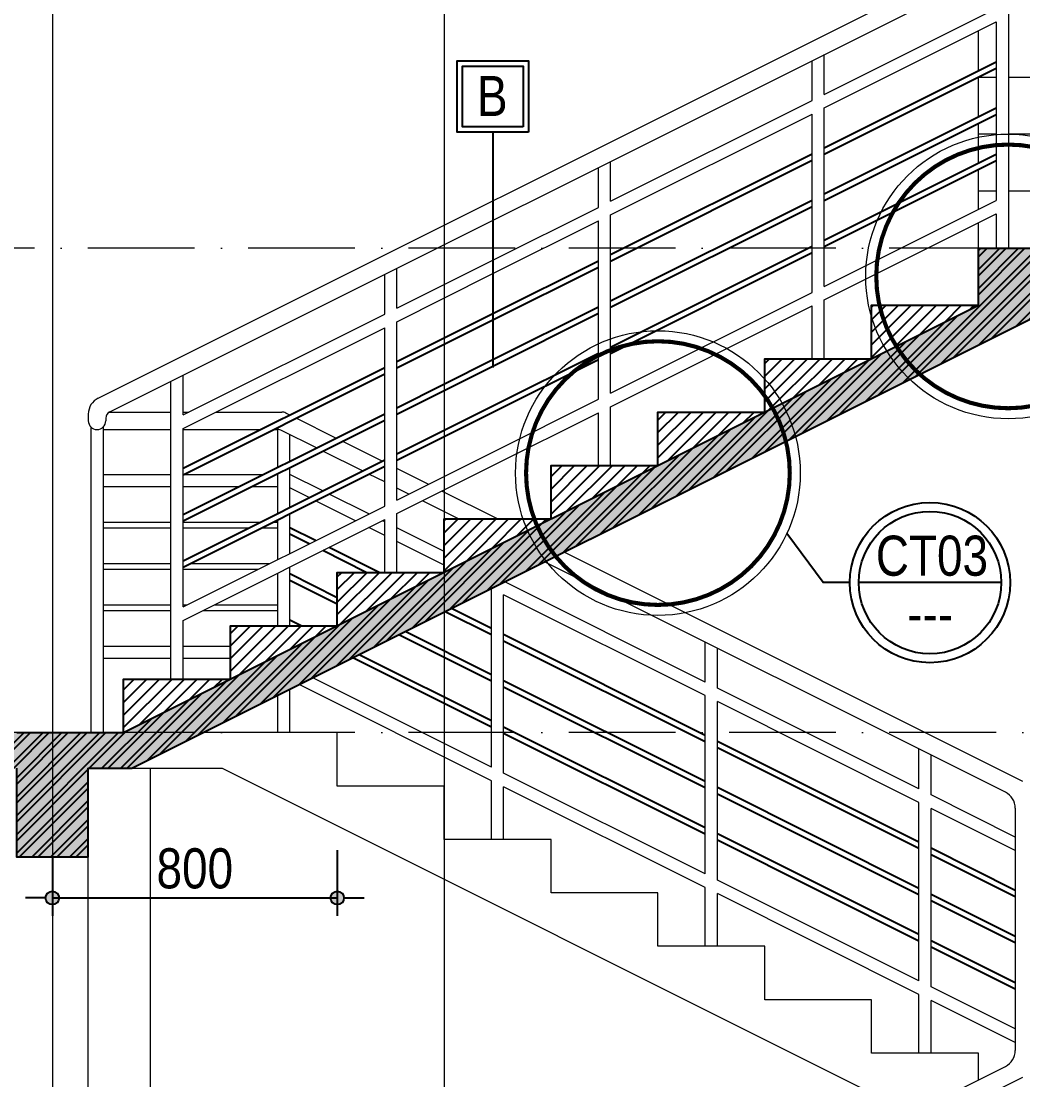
# Model space of a CAD drawing. Header units: millimetres. Extents: x 15144 to 68983, y 5333 to 52444.
# Drawn here: x 58362 to 63986, y 31700 to 37646 of the extents above; entities that cross this region are included whole.
import ezdxf
from ezdxf.enums import TextEntityAlignment as Align

# ---------------------------------------------------------------- set-up
doc = ezdxf.new("R2010")
doc.units = ezdxf.units.MM
doc.linetypes.add('ACAD_ISO10W100', pattern=[18, 12, -3, 0, -3])
for name, color, linetype in [('DIM', 1, 'Continuous'), ('HACTH', 8, 'Continuous'), ('HATCH', 8, 'Continuous'), ('TAGS', 60, 'Continuous'), ('TEXT', 7, 'Continuous'), ('TUONG', 131, 'Continuous')]:
    doc.layers.add(name, color=color, linetype=linetype)
for name, color, linetype, lineweight in [('HACHT', 8, 'Continuous', 5), ('NET-THAY', 2, 'Continuous', 13), ('TRUC', 24, 'Continuous', 0)]:
    doc.layers.add(name, color=color, linetype=linetype, lineweight=lineweight)
doc.styles.add('HEL-CONDENSE', font='')
doc.styles.add('HELVECONDENSE', font='')
doc.styles.add('VNI-HELVE-CONDENSEN', font='')
doc.styles.get('HEL-CONDENSE').set_extended_font_data('VNI-Helve-Condense')
doc.styles.get('HELVECONDENSE').set_extended_font_data('VNI-Helve-Condense')
doc.styles.get('VNI-HELVE-CONDENSEN').set_extended_font_data('VNI-Helve-Condense')
doc.dimstyles.new('D 50', dxfattribs={"dimtxt": 225, "dimasz": 1.5, "dimexe": 100, "dimexo": 0, "dimgap": 50, "dimtad": 1, "dimdec": 0, "dimlfac": 0.5, "dimzin": 13, "dimdsep": 46, "dimtxsty": 'HEL-CONDENSE', "dimblk": 'D50', "dimcen": 0, "dimclrd": 1, "dimclre": 1, "dimclrt": 7, "dimazin": 0, "dimtfac": 1, "dimtdec": 0, "dimtmove": 0, "dimatfit": 3, "dimldrblk": 'D50', "dimfxl": 1, "dimtolj": 1, "dimtzin": 13, "dimarcsym": 0})

# ---------------------------------------------------------------- blocks, each defined once
blk = doc.blocks.new('A$C5F494123')
at = {"layer": 'TAGS', "color": 254, "ltscale": 1000}
blk.add_line((400, 0), (-400, 0), dxfattribs=at)
at = {"layer": 'TAGS', "ltscale": 1000}
blk.add_circle((0, 0), 450, dxfattribs=at)
at = {"layer": 'TAGS', "color": 254, "ltscale": 1000}
blk.add_circle((0, 0), 400, dxfattribs=at)
at = {"layer": 'TAGS', "ltscale": 1000, "style": 'VNI-HELVE-CONDENSEN'}
blk.add_attdef('A', (-84, 67), '', height=225, dxfattribs=at)
blk.add_attdef('A', text='', height=225, dxfattribs=at).set_placement((1.1, -61.7), align=Align.TOP_CENTER)
blk = doc.blocks.new('D50')
at = {"layer": 'DIM'}
blk.add_hatch(color=256, dxfattribs=at).paths.add_polyline_path([(25, 0, 1), (-25, 0, 1)])
blk.add_line((25, 0), (100, 0), dxfattribs=at)
blk.add_circle((0, 0), 25, dxfattribs=at)
blk = doc.blocks.new('*D541')
at = {"layer": 'DEFPOINTS', "color": 0, "transparency": 16777216}
for p in [(58536.6, 32950.3), (60136.6, 32989.6), (60136.6, 32721.5)]:
    blk.add_point(p, dxfattribs=at)
at = {"layer": 'DIM', "color": 1, "lineweight": -2, "transparency": 16777216}
for p, q in [((58536.6, 32950.3), (58536.6, 32621.5)), ((60136.6, 32989.6), (60136.6, 32621.5)), ((58538.1, 32721.5), (60135.1, 32721.5))]:
    blk.add_line(p, q, dxfattribs=at)
at = {"layer": 'DIM', "color": 1, "lineweight": -2, "transparency": 16777216, "xscale": 1.5, "yscale": 1.5, "zscale": 1.5, "rotation": 180}
blk.add_blockref('D50', (58536.6, 32721.5), dxfattribs=at)
at = {"layer": 'DIM', "color": 1, "lineweight": -2, "transparency": 16777216, "xscale": 1.5, "yscale": 1.5, "zscale": 1.5}
blk.add_blockref('D50', (60136.6, 32721.5), dxfattribs=at)
at = {"layer": 'DIM', "color": 7, "transparency": 16777216, "insert": (59336.6, 32886.4), "char_height": 225, "attachment_point": 5, "style": 'HEL-CONDENSE'}
blk.add_mtext('\\A1;800', dxfattribs=at)
blk = doc.blocks.new('A$C48452AB6')
at = {"layer": 'TAGS'}
blk.add_lwpolyline([(-218.8, -167.6), (181.2, -167.6), (181.2, 232.4), (-218.8, 232.4)], close=True, dxfattribs=at)
at = {"layer": 'TAGS', "color": 8}
blk.add_lwpolyline([(-188.8, -137.6), (151.2, -137.6), (151.2, 202.4), (-188.8, 202.4)], close=True, dxfattribs=at)
at = {"layer": 'TAGS', "style": 'HELVECONDENSE'}
blk.add_attdef('DSFA', (-189, -76.2), '', height=225, dxfattribs=at)

msp = doc.modelspace()

# ---------------------------------------------------------------- hatches: boundary and pattern name
at = {"layer": 'HACTH'}
h = msp.add_hatch(dxfattribs=at)
h.set_pattern_fill('ANSI32', color=256, scale=200, style=0)
h.set_pattern_definition([(45, (-1076510.79, 188842.25), (-53.0330086, 53.0330086), []), (45, (-1076475.435, 188842.25), (-53.0330086, 53.0330086), [])])
h.paths.add_polyline_path([(58536.631, 33650.283), (58336.631, 33650.283), (57366.746, 33650.283), (57366.746, 33450.283), (58336.631, 33450.283), (58336.631, 32950.283), (58536.631, 32950.283)])
h.paths.add_polyline_path([(59383.845, 33650.283), (58536.631, 33650.283), (58536.631, 32950.283), (58736.631, 32950.283), (58736.631, 33450.283), (58983.845, 33450.283)])
h.paths.add_polyline_path([(66536.631, 35670.283), (66736.631, 35670.283), (66736.631, 36370.283), (66536.631, 36370.283)])
h.paths.add_polyline_path([(66336.631, 35670.283), (66536.631, 35670.283), (66536.631, 36370.283), (63736.631, 36370.283), (63736.631, 36050.283), (58936.631, 33650.283), (59383.845, 33650.283), (64423.845, 36170.283), (66336.631, 36170.283)])
h = msp.add_hatch(dxfattribs=at)
h.set_pattern_fill('AR-CONC', color=256, scale=20, style=0)
h.set_pattern_definition([(50, (-1076510.79, 188842.25), (143.452037, -12.550427), [15, -165]), (355, (-1076510.79, 188842.25), (-27.750267, 150.438427), [12, -132]), (100.4514, (-1076498.84, 188841.2), (115.701876, 137.887908), [12.748038, -140.228422]), (46.1842, (-1076510.79, 188882.25), (213.44821, -33.103803), [22.5, -247.5]), (96.6356, (-1076493, 188879.5), (186.93254, 194.823574), [19.122058, -210.3426]), (351.1842, (-1076510.8, 188882.25), (186.93239, 194.82372), [18, -198]), (21, (-1076490.79, 188872.25), (119.38141, -80.523778), [15, -165]), (326, (-1076490.79, 188872.25), (48.663066, 145.030009), [12, -132]), (71.4514, (-1076480.84, 188865.54), (168.044526, 64.5061), [12.748038, -140.228422]), (37.5, (-1076510.79, 188842.25), (2.431971, 66.5787708), [0, -130.4, 0, -134, 0, -132.5]), (7.5, (-1076510.79, 188842.25), (52.6139075, 78.8823424), [0, -76.4, 0, -127.4, 0, -50.5]), (327.5, (-1076555.39, 188842.25), (106.7644872, -4.5109743), [0, -50, 0, -156, 0, -207]), (317.5, (-1076575.39, 188842.25), (116.637234, 20.0209965), [0, -65, 0, -103.6, 0, -147])])
h.paths.add_polyline_path([(58536.631, 33650.283), (58336.631, 33650.283), (57366.746, 33650.283), (57366.746, 33450.283), (58336.631, 33450.283), (58336.631, 32950.283), (58536.631, 32950.283)])
h.paths.add_polyline_path([(59383.845, 33650.283), (58536.631, 33650.283), (58536.631, 32950.283), (58736.631, 32950.283), (58736.631, 33450.283), (58983.845, 33450.283)])
h.paths.add_polyline_path([(66336.631, 35670.283), (66536.631, 35670.283), (66536.631, 36370.283), (63736.631, 36370.283), (63736.631, 36050.283), (58936.631, 33650.283), (59383.845, 33650.283), (64423.845, 36170.283), (66336.631, 36170.283)])
h.paths.add_polyline_path([(66536.631, 35670.283), (66736.631, 35670.283), (66736.631, 36370.283), (66536.631, 36370.283)])
h = msp.add_hatch(dxfattribs=at)
h.set_pattern_fill('ANSI31', color=256, scale=400, style=0)
h.set_pattern_definition([(45, (-1076510.79, 188842.25), (-35.355339, 35.355339), [])])
h.paths.add_polyline_path([(59536.631, 33950.283), (58936.631, 33950.283), (58936.631, 33650.283)])
h.paths.add_polyline_path([(60136.631, 34250.283), (59536.631, 34250.283), (59536.631, 33950.283)])
h.paths.add_polyline_path([(60736.631, 34550.283), (60136.631, 34550.283), (60136.631, 34250.283)])
h.paths.add_polyline_path([(61336.631, 34850.283), (60736.631, 34850.283), (60736.631, 34550.283)])
h.paths.add_polyline_path([(61936.631, 35150.283), (61336.631, 35150.283), (61336.631, 34850.283)])
h.paths.add_polyline_path([(62536.631, 35450.283), (61936.631, 35450.283), (61936.631, 35150.283)])
h.paths.add_polyline_path([(63136.631, 35750.283), (62536.631, 35750.283), (62536.631, 35450.283)])
h.paths.add_polyline_path([(63736.631, 36050.283), (63136.631, 36050.283), (63136.631, 35750.283)])

# ---------------------------------------------------------------- linework, layer by layer
at = {"layer": 'HACHT'}
for p, q in [((58822.791, 35100.109), (59202.631, 35100.109)), ((59270.631, 35100.109), (59720.665, 35100.109)), ((59792.22, 35100.109), (59802.631, 35100.109)), ((58822.791, 35032.109), (59202.631, 35032.109)), ((59270.631, 35032.109), (59584.665, 35032.109)), ((59656.22, 35032.109), (59802.631, 35032.109)), ((58822.791, 34832.109), (59202.631, 34832.109)), ((58822.791, 34800.688), (59202.631, 34800.688)), ((59270.631, 34832.109), (59703.433, 34832.109)), ((59270.631, 34800.688), (59640.591, 34800.688)), ((59712.145, 34800.688), (59802.631, 34800.688)), ((59774.987, 34832.109), (59802.631, 34832.109)), ((58822.791, 34600.109), (59202.631, 34600.109)), ((58822.791, 34568.109), (59202.631, 34568.109)), ((59270.631, 34568.109), (59694.201, 34568.109)), ((59310.987, 34600.109), (59758.201, 34600.109)), ((58822.791, 34367.53), (59202.631, 34367.53)), ((59270.631, 34367.53), (59293.043, 34367.53)), ((59445.096, 34367.53), (59802.631, 34367.53)), ((58822.791, 34335.53), (59202.631, 34335.53)), ((59381.096, 34335.53), (59802.631, 34335.53)), ((58822.791, 34135.53), (59202.631, 34135.53)), ((59270.631, 34135.53), (59536.631, 34135.53)), ((58822.791, 34067.53), (59202.631, 34067.53)), ((59270.631, 34067.53), (59536.631, 34067.53))]:
    msp.add_line(p, q, dxfattribs=at)
at = {"layer": 'HACTH'}
for points in [[(62870.631, 36934.476), (63836.631, 37417.476)], [(62870.631, 36898.699), (63836.631, 37381.699)], [(62870.631, 36675.092), (63836.631, 37158.092)], [(62870.631, 36639.315), (63836.631, 37122.315)], [(61670.631, 36334.476), (62802.631, 36900.476)], [(61670.631, 36298.699), (62802.631, 36864.699)], [(62870.631, 36415.708), (63836.631, 36898.708)], [(62870.631, 36379.931), (63836.631, 36862.931)], [(61670.631, 36075.092), (62802.631, 36641.092)], [(61670.631, 36039.315), (62802.631, 36605.315)], [(61670.631, 35815.708), (62802.631, 36381.708)], [(61670.631, 35779.931), (62802.631, 36345.931)], [(61002.631, 36000.476), (61602.631, 36300.476)], [(61002.631, 35964.699), (61602.631, 36264.699)], [(61002.631, 35741.092), (61602.631, 36041.092)], [(60470.631, 35734.476), (61002.631, 36000.476)], [(61002.631, 35705.315), (61602.631, 36005.315)], [(60470.631, 35698.699), (61002.631, 35964.699)], [(60470.631, 35475.092), (61002.631, 35741.092)], [(61002.631, 35481.708), (61602.631, 35781.708)], [(61002.631, 35445.931), (61602.631, 35745.931)], [(59270.631, 35134.476), (60402.631, 35700.476)], [(60470.631, 35439.315), (61002.631, 35705.315)], [(59270.631, 35098.699), (60402.631, 35664.699)], [(59270.631, 34875.092), (60402.631, 35441.092)], [(60470.631, 35215.708), (61002.631, 35481.708)], [(60470.631, 35179.931), (61002.631, 35445.931)], [(59270.631, 34839.315), (60402.631, 35405.315)], [(59270.631, 34615.708), (60402.631, 35181.708)], [(59270.631, 34579.931), (60402.631, 35145.931)], [(60014.783, 34728.4), (59870.631, 34800.476)], [(59979.006, 34710.512), (59870.631, 34764.699)], [(60299.463, 34550.283), (60055.032, 34672.498)], [(60371.017, 34550.283), (60090.809, 34690.387)], [(60136.631, 34408.092), (59870.631, 34541.092)], [(60136.631, 34372.315), (59870.631, 34505.315)], [(61002.631, 34198.699), (60741.654, 34329.188)], [(61002.631, 34234.476), (60777.431, 34347.076)], [(59933.481, 34250.283), (59870.631, 34281.708)], [(61002.631, 33939.315), (60482.27, 34199.496)], [(61002.631, 33975.092), (60518.047, 34217.384)], [(62202.631, 33634.476), (61070.631, 34200.476)], [(62202.631, 33598.699), (61070.631, 34164.699)], [(61002.631, 33679.931), (60222.886, 34069.804)], [(61002.631, 33715.708), (60258.663, 34087.692)], [(62202.631, 33375.092), (61070.631, 33941.092)], [(62202.631, 33339.315), (61070.631, 33905.315)], [(62202.631, 33115.708), (61070.631, 33681.708)], [(62202.631, 33079.931), (61070.631, 33645.931)], [(63402.631, 33034.476), (62270.631, 33600.476)], [(63402.631, 32998.699), (62270.631, 33564.699)], [(63402.631, 32775.092), (62270.631, 33341.092)], [(63402.631, 32739.315), (62270.631, 33305.315)], [(63402.631, 32515.708), (62270.631, 33081.708)], [(63402.631, 32479.931), (62270.631, 33045.931)], [(63942.922, 32764.331), (63470.631, 33000.476)], [(63942.922, 32728.554), (63470.631, 32964.699)], [(63942.922, 32504.947), (63470.631, 32741.092)], [(63942.922, 32469.17), (63470.631, 32705.315)], [(63942.922, 32245.563), (63470.631, 32481.708)], [(63942.922, 32209.786), (63470.631, 32445.931)]]:
    msp.add_lwpolyline(points, dxfattribs=at)
at = {"layer": 'HATCH', "const_width": 23.1}
for points in [[(64643.522, 36212.245, 1), (63162.725, 36212.245, 1)], [(62677.234, 35107.686, 1), (61196.437, 35107.686, 1)]]:
    msp.add_lwpolyline(points, format="xyb", close=True, dxfattribs=at)
at = {"layer": 'NET-THAY'}
for p, q in [((58793.91, 35528.922), (63799.52, 38031.727)), ((63904.631, 37991.341), (63904.631, 36370.283)), ((58858.743, 35451.772), (63864.353, 37954.577)), ((63836.631, 37641.083), (63836.631, 36639.324)), ((63736.631, 37367.476), (63736.631, 37591.083)), ((62870.631, 37234.109), (62870.631, 37457.716)), ((62802.631, 37200.109), (62802.631, 37423.716)), ((63736.631, 37108.092), (63736.631, 37331.699)), ((63836.631, 37330.283), (63736.631, 37330.283)), ((66336.631, 37330.283), (63904.631, 37330.283)), ((62802.631, 36122.324), (62802.631, 37124.083)), ((62870.631, 36156.324), (62870.631, 37158.083)), ((63736.631, 36848.708), (63736.631, 37072.315)), ((63836.631, 37010.283), (63736.631, 37010.283)), ((66336.631, 37010.283), (63904.631, 37010.283)), ((61602.631, 36600.109), (61602.631, 36823.716)), ((61670.631, 36634.109), (61670.631, 36857.716)), ((63736.631, 36589.324), (63736.631, 36812.931)), ((63836.631, 36690.283), (63736.631, 36690.283)), ((66336.631, 36690.283), (63904.631, 36690.283)), ((61602.631, 35522.324), (61602.631, 36524.083)), ((61670.631, 35556.324), (61670.631, 36558.083)), ((63736.631, 36370.283), (63736.631, 36513.298)), ((63836.631, 36563.298), (63836.631, 36370.283)), ((60402.631, 36000.109), (60402.631, 36223.716)), ((60470.631, 36034.109), (60470.631, 36257.716)), ((62802.631, 35750.283), (62802.631, 36046.298)), ((62870.631, 35750.283), (62870.631, 36080.298)), ((60402.631, 34922.324), (60402.631, 35924.083)), ((60470.631, 34956.324), (60470.631, 35958.083)), ((59202.631, 33950.283), (59202.631, 35623.716)), ((59270.631, 35434.109), (59270.631, 35657.716)), ((58738.631, 35439.48), (58738.631, 35401.283)), ((58856.033, 35450.283), (59202.631, 35450.283)), ((59270.631, 35450.283), (59302.98, 35450.283)), ((59455.032, 35450.283), (59824.828, 35450.283)), ((59869.439, 35433.88), (59847.189, 35445.005)), ((61602.631, 35150.283), (61602.631, 35446.298)), ((61670.631, 35150.283), (61670.631, 35480.298)), ((58836.631, 35415.994), (58836.631, 35401.283)), ((60128.823, 35304.188), (59905.216, 35415.991)), ((58753.631, 35365.999), (58753.631, 33650.283)), ((58821.631, 35365.999), (58821.631, 33650.283)), ((58821.631, 35352.283), (59202.631, 35352.283)), ((59270.631, 34356.324), (59270.631, 35358.083)), ((59270.631, 35352.283), (59706.246, 35352.283)), ((59777.8, 35352.283), (59801.693, 35352.283)), ((59802.631, 35141.092), (59802.631, 35352.274)), ((60019.255, 35249.404), (59824.054, 35347.005)), ((59870.631, 35175.092), (59870.631, 35323.716)), ((60388.206, 35174.496), (60164.6, 35286.299)), ((60278.639, 35119.712), (60055.032, 35231.515)), ((59870.631, 34915.708), (59870.631, 35139.315)), ((59802.631, 34881.708), (59802.631, 35105.315)), ((60402.631, 35057.716), (60314.416, 35101.823)), ((60647.59, 35044.804), (60470.631, 35133.283)), ((60538.023, 34990.02), (60470.631, 35023.716)), ((61036.631, 34850.283), (60723.617, 35006.791)), ((60817.497, 34850.283), (60614.049, 34952.007)), ((59802.631, 34622.324), (59802.631, 34845.931)), ((59870.631, 34656.324), (59870.631, 34879.931)), ((60402.631, 34550.283), (60402.631, 34846.298)), ((60470.631, 34550.283), (60470.631, 34880.298)), ((63985.643, 33375.777), (61410.238, 34663.48)), ((63887.643, 33315.21), (61300.671, 34608.696)), ((59802.631, 34250.283), (59802.631, 34546.298)), ((59870.631, 34250.283), (59870.631, 34580.298)), ((61002.631, 33456.324), (61002.631, 34459.676)), ((61070.631, 33422.324), (61070.631, 34424.083)), ((59270.631, 33950.283), (59270.631, 34280.298)), ((62202.631, 33934.109), (62202.631, 34157.716)), ((62270.631, 33900.109), (62270.631, 34123.716)), ((59870.631, 33650.283), (59870.631, 33893.676)), ((59802.631, 33650.283), (59802.631, 33859.676)), ((62202.631, 32856.324), (62202.631, 33858.083)), ((62270.631, 32822.324), (62270.631, 33824.083)), ((63402.631, 33334.109), (63402.631, 33557.716)), ((63470.631, 33300.109), (63470.631, 33523.716)), ((58736.631, 33450.283), (58736.631, 28250.283)), ((58736.631, 33450.283), (59489.418, 33450.283)), ((59086.631, 33450.283), (59086.631, 29450.283)), ((59489.418, 33450.283), (63363.025, 31513.48)), ((61002.631, 33050.283), (61002.631, 33380.298)), ((61070.631, 33050.283), (61070.631, 33346.298)), ((63402.631, 32256.324), (63402.631, 33258.083)), ((63470.631, 32222.324), (63470.631, 33224.083)), ((63942.922, 33225.767), (63942.922, 31865.232)), ((58736.631, 32950.283), (58736.631, 27342.549)), ((62202.631, 32450.283), (62202.631, 32780.298)), ((62270.631, 32450.283), (62270.631, 32746.298)), ((63402.631, 31850.283), (63402.631, 32180.298)), ((63470.631, 31850.283), (63470.631, 32146.298)), ((63736.631, 31700.283), (63736.631, 31850.283)), ((61196.396, 30430.165), (63887.643, 31775.789)), ((61196.396, 30320.598), (63985.643, 31715.222))]:
    msp.add_line(p, q, dxfattribs=at)
for points in [[(62870.631, 37234.109), (63836.631, 37717.109)], [(62870.631, 37158.083), (63836.631, 37641.083)], [(61670.631, 36634.109), (62802.631, 37200.109)], [(61670.631, 36558.083), (62802.631, 37124.083)], [(62870.631, 36156.324), (63836.631, 36639.324)], [(61002.631, 36300.109), (61602.631, 36600.109)], [(61002.631, 36224.083), (61602.631, 36524.083)], [(62870.631, 36080.298), (63836.631, 36563.298)], [(60470.631, 36034.109), (61002.631, 36300.109)], [(60470.631, 35958.083), (61002.631, 36224.083)], [(61670.631, 35556.324), (62802.631, 36122.324)], [(61670.631, 35480.298), (62802.631, 36046.298)], [(59270.631, 35434.109), (60402.631, 36000.109)], [(59270.631, 35358.083), (60402.631, 35924.083)], [(61002.631, 35222.324), (61602.631, 35522.324)], [(61002.631, 35146.298), (61602.631, 35446.298)], [(60470.631, 34956.324), (61002.631, 35222.324)], [(60470.631, 34880.298), (61002.631, 35146.298)], [(60055.032, 35007.909), (59870.631, 35100.109)], [(59979.006, 34969.895), (59870.631, 35024.083)], [(60314.416, 34878.217), (60090.809, 34990.02)], [(60314.416, 34878.217), (60090.809, 34990.02)], [(59270.631, 34356.324), (60402.631, 34922.324)], [(60238.39, 34840.204), (60014.783, 34952.007)], [(59270.631, 34280.298), (60402.631, 34846.298)], [(60402.631, 34834.109), (60390.442, 34840.204)], [(60402.631, 34758.083), (60314.416, 34802.19)], [(60736.631, 34667.109), (60470.631, 34800.109)], [(60736.631, 34591.083), (60470.631, 34724.083)], [(62202.631, 33934.109), (61077.064, 34496.893)], [(61002.631, 34458.083), (61001.038, 34458.88)], [(62202.631, 33858.083), (61070.631, 34424.083)], [(61002.631, 33456.324), (59999.279, 33958)], [(61002.631, 33380.298), (59923.253, 33919.987)], [(63402.631, 33334.109), (62270.631, 33900.109)], [(63402.631, 33258.083), (62270.631, 33824.083)], [(63736.631, 31700.283), (63736.631, 31850.283), (63136.631, 31850.283), (63136.631, 32150.283), (62536.631, 32150.283), (62536.631, 32450.283), (61936.631, 32450.283), (61936.631, 32750.283), (61336.631, 32750.283), (61336.631, 33050.283), (60736.631, 33050.283), (60736.631, 33350.283), (60136.631, 33350.283), (60136.631, 33650.283), (59383.845, 33650.283)], [(62202.631, 32856.324), (61070.631, 33422.324)], [(62202.631, 32780.298), (61070.631, 33346.298)], [(63942.922, 33063.964), (63470.631, 33300.109)], [(63942.922, 32987.938), (63470.631, 33224.083)], [(63402.631, 32256.324), (62270.631, 32822.324)], [(63402.631, 32180.298), (62270.631, 32746.298)], [(63942.922, 31986.179), (63470.631, 32222.324)], [(63942.922, 31910.153), (63470.631, 32146.298)]]:
    msp.add_lwpolyline(points, dxfattribs=at)
for centre in [(63903.123, 36212.245), (61936.835, 35107.686)]:
    msp.add_circle(centre, 799.412, dxfattribs=at)
for centre, radius, start, end in [((58838.631, 35439.48), 100, 116.5650512, 180), ((58876.631, 35415.994), 40, 116.5650512, 180), ((59824.828, 35400.283), 50, 63.4349488, 90), ((58787.631, 35401.283), 49, 180, 359.9999991), ((59801.693, 35302.283), 50, 63.4349488, 90), ((63842.922, 33225.767), 100, 0, 63.4349488), ((63842.922, 31865.232), 100, 296.5650512, 0)]:
    msp.add_arc(centre, radius, start, end, dxfattribs=at)
at = {"layer": 'TEXT', "color": 7, "linetype": 'ByBlock'}
for points in [[(61010.2, 37022.53), (61010.2, 35700.992)], [(63014.344, 34492.819), (62864.344, 34492.819), (62660.559, 34768.153)]]:
    msp.add_lwpolyline(points, dxfattribs=at)
at = {"layer": 'TRUC', "linetype": 'ACAD_ISO10W100', "ltscale": 50}
for p, q in [((68336.631, 36370.283), (57366.746, 36370.283)), ((68336.631, 33650.283), (57366.746, 33650.283)), ((68336.631, 33650.283), (57366.746, 33650.283))]:
    msp.add_line(p, q, dxfattribs=at)
at = {"layer": 'TRUC', "linetype": 'ACAD_ISO10W100', "ltscale": 0.2}
for points in [[(58536.631, 50600.455), (58536.631, 27342.549)], [(60736.631, 50600.455), (60736.631, 27342.549)]]:
    msp.add_lwpolyline(points, dxfattribs=at)
at = {"layer": 'TUONG', "color": 4}
for p, q in [((58983.845, 33450.283), (64423.845, 36170.283)), ((58936.631, 33650.283), (63736.631, 36050.283)), ((58736.631, 33450.283), (58983.845, 33450.283))]:
    msp.add_line(p, q, dxfattribs=at)
for points in [[(58736.631, 33650.283), (58936.631, 33650.283), (58936.631, 33950.283), (59536.631, 33950.283), (59536.631, 34250.283), (60136.631, 34250.283), (60136.631, 34550.283), (60736.631, 34550.283), (60736.631, 34850.283), (61336.631, 34850.283), (61336.631, 35150.283), (61936.631, 35150.283), (61936.631, 35450.283), (62536.631, 35450.283), (62536.631, 35750.283), (63136.631, 35750.283), (63136.631, 36050.283), (63736.631, 36050.283), (63736.631, 36370.283), (66736.631, 36370.283)], [(58336.631, 33650.283), (58336.631, 33650.283), (58736.631, 33650.283)], [(58736.631, 33450.283), (58736.631, 32950.283), (58336.631, 32950.283), (58336.631, 33450.283)]]:
    msp.add_lwpolyline(points, dxfattribs=at)

# ---------------------------------------------------------------- block references
at = {"layer": 'TAGS'}
ref = msp.add_blockref('A$C48452AB6', (60991.418, 37190.141), dxfattribs=dict(at, xscale=-1))
ref.add_attrib('DSFA', 'B', (60920.832, 37112.987), dxfattribs={"color": 7, "height": 225, "style": 'HELVECONDENSE'})
at = {"layer": 'TAGS', "ltscale": 1000}
ref = msp.add_blockref('A$C5F494123', (63464.344, 34492.819), dxfattribs=at)
ref.add_attrib('A', '---', dxfattribs={"color": 7, "ltscale": 1000, "height": 225, "style": 'VNI-HELVE-CONDENSEN'}).set_placement((63465.489, 34431.131), align=Align.TOP_CENTER)
ref.add_attrib('A', 'CT03', (63160.352, 34531.415), dxfattribs={"color": 7, "ltscale": 1000, "height": 225, "style": 'VNI-HELVE-CONDENSEN'})

# ---------------------------------------------------------------- dimensions: what is measured, and where the dimension line sits
at = {"layer": 'DIM'}
dim = msp.add_linear_dim(base=(60136.631, 32721.53), p1=(58536.631, 32950.283), p2=(60136.631, 32989.627), dimstyle='D 50', dxfattribs=at)
dim.commit()
dim.dimension.update_dxf_attribs({"geometry": '*D541', "text_midpoint": (59336.631, 32886.43)})

doc.saveas('drawing.dxf')
